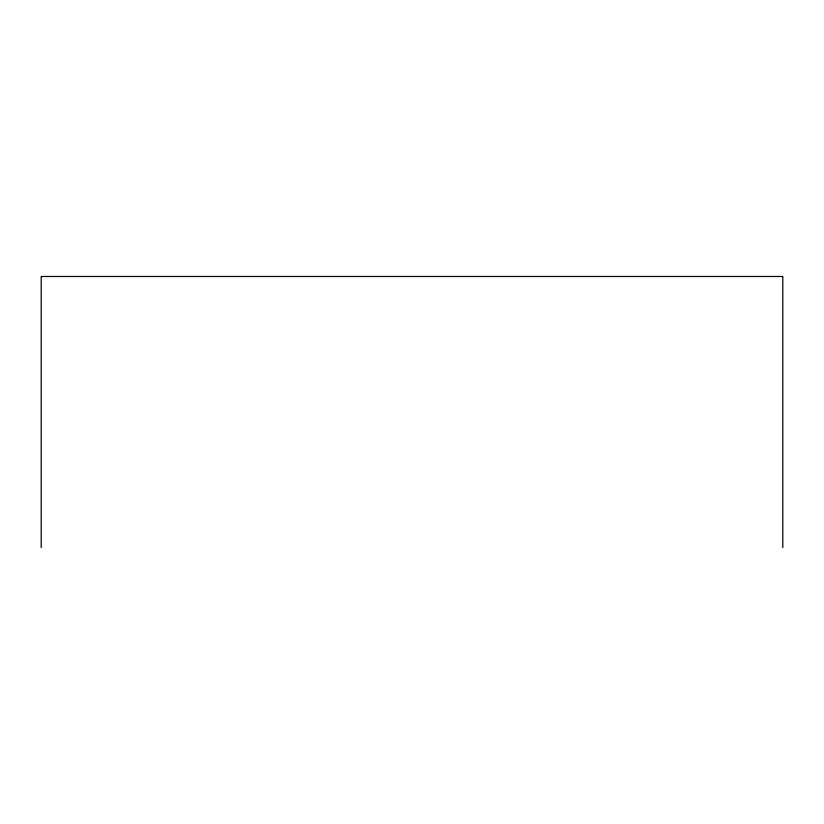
<?xml version="1.0" encoding="UTF-8"?>
<svg xmlns="http://www.w3.org/2000/svg" width="824" height="824" viewBox="0 0 824 824"><rect width="100%" height="100%" fill="white"/><g stroke="black" fill="none" stroke-linecap="round" stroke-linejoin="round"><path stroke-width="1.24" d="M782.8 547.517L782.8 276.483L41.2 276.483L41.2 547.517"/></g></svg>
